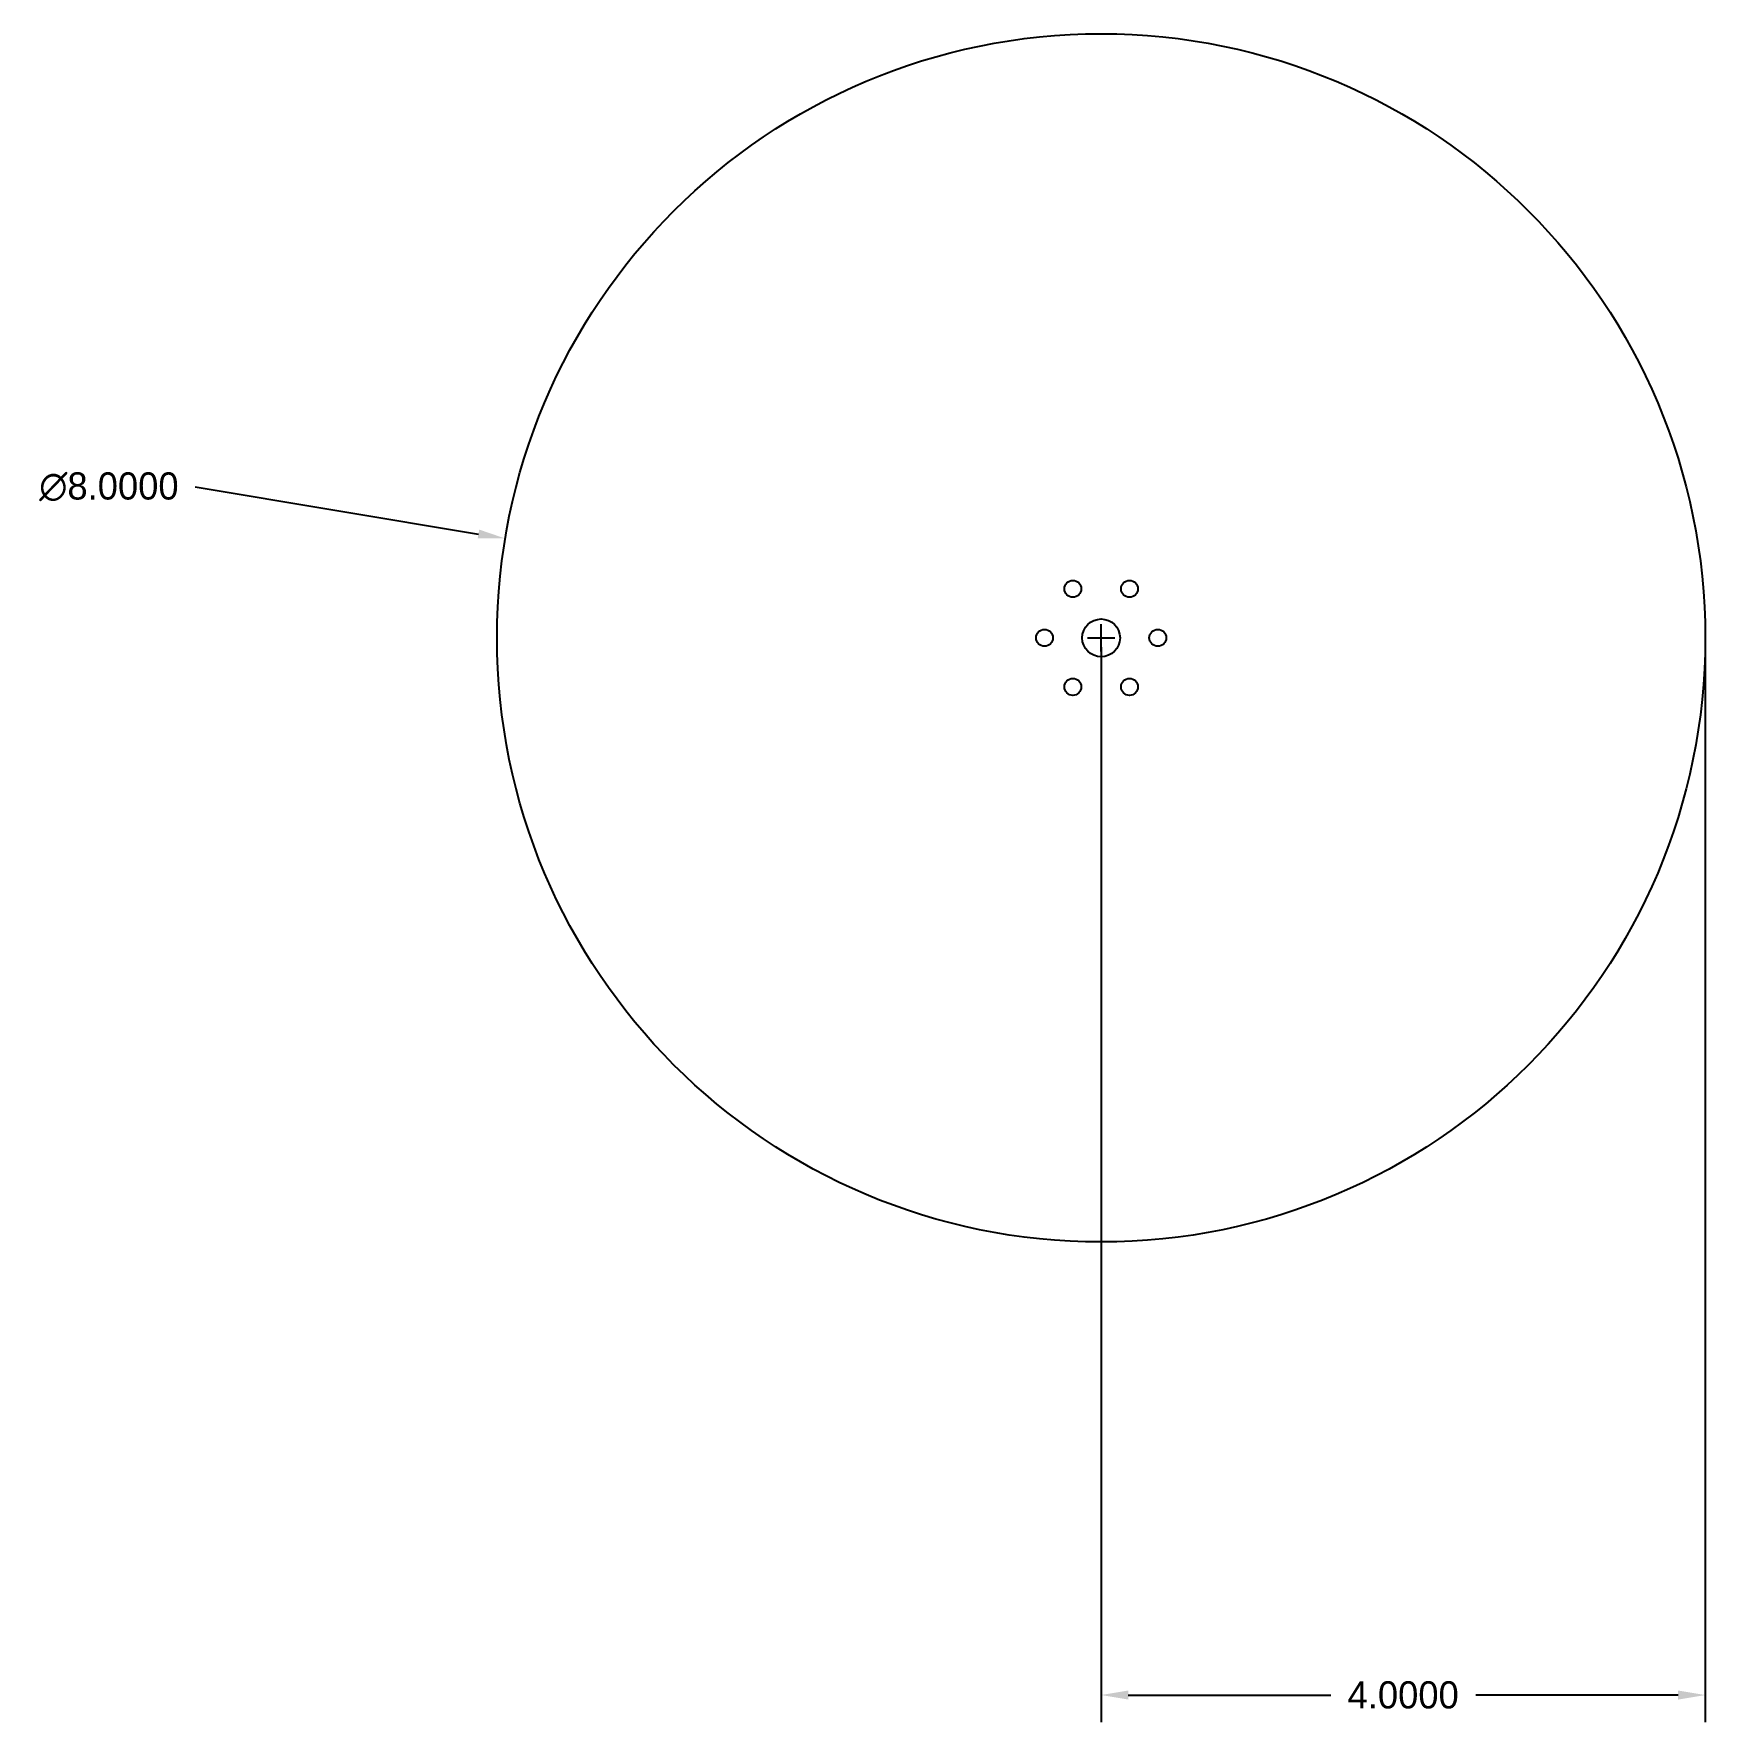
# Model space of a CAD drawing. Header units: inches. Extents: x -7.1 to 4, y -7.2 to 4.
import ezdxf

# ---------------------------------------------------------------- set-up
doc = ezdxf.new("R2010")
doc.units = ezdxf.units.IN
doc.header["$MEASUREMENT"] = 0
doc.dimstyles.get("Standard").update_dxf_attribs({"dimtxt": 0.18, "dimasz": 0.18, "dimexe": 0.18, "dimexo": 0.0625, "dimgap": 0.09, "dimtad": 0, "dimtih": 1, "dimtoh": 1, "dimdec": 4, "dimzin": 0, "dimdsep": 46, "dimtxsty": 'Standard', "dimcen": 0.09, "dimadec": 0, "dimazin": 0, "dimtfac": 1, "dimtdec": 4, "dimtofl": 0, "dimtmove": 0, "dimatfit": 3, "dimfxl": 1, "dimtolj": 1, "dimtzin": 0, "dimarcsym": 0})

# ---------------------------------------------------------------- blocks, each defined once
blk = doc.blocks.new('*D2')
at = {"color": 0, "lineweight": -2, "transparency": 16777216}
for p, q in [((0, -0.0625), (0, -7.18)), ((4, -0.0625), (4, -7.18)), ((0.18, -7), (1.52, -7)), ((3.82, -7), (2.48, -7))]:
    blk.add_line(p, q, dxfattribs=at)
at = {"color": 0, "transparency": 16777216}
for points in [[(0.18, -6.97), (0.18, -7.03), (0, -7)], [(3.82, -6.97), (3.82, -7.03), (4, -7)]]:
    blk.add_solid(points, dxfattribs=at)
at = {"layer": 'Defpoints', "color": 0, "transparency": 16777216}
for p in [(0, 0), (4, 0), (4, -7)]:
    blk.add_point(p, dxfattribs=at)
at = {"color": 0, "transparency": 16777216, "insert": (2, -7), "char_height": 0.18, "attachment_point": 5}
blk.add_mtext('\\A1;4.0000', dxfattribs=at)
blk = doc.blocks.new('*D3')
at = {"color": 0, "lineweight": -2, "transparency": 16777216}
for p, q in [((-6, 1), (-4.123, 0.687)), ((-0.09, 0), (0.09, 0)), ((0, -0.09), (0, 0.09))]:
    blk.add_line(p, q, dxfattribs=at)
at = {"color": 0, "transparency": 16777216}
blk.add_solid([(-4.118, 0.717), (-4.128, 0.658), (-3.946, 0.658)], dxfattribs=at)
at = {"layer": 'Defpoints', "color": 0, "transparency": 16777216}
for p in [(-3.946, 0.658), (3.946, -0.658)]:
    blk.add_point(p, dxfattribs=at)
at = {"color": 0, "transparency": 16777216, "insert": (-6.57, 1), "char_height": 0.18, "attachment_point": 5}
blk.add_mtext('\\A1;∅8.0000', dxfattribs=at)

msp = doc.modelspace()

# ---------------------------------------------------------------- linework, layer by layer
for centre, radius in [((0, 0), 4), ((-0.1875, 0.32476), 0.056), ((0.1875, 0.32476), 0.056), ((0, 0), 0.125), ((-0.375, 0), 0.056), ((0.375, 0), 0.056), ((-0.1875, -0.32476), 0.056), ((0.1875, -0.32476), 0.056)]:
    msp.add_circle(centre, radius)

# ---------------------------------------------------------------- dimensions: what is measured, and where the dimension line sits
dim = msp.add_diameter_dim_2p(p1=(3.94558, -0.6576), p2=(-3.94558, 0.6576), dimstyle='Standard')
dim.commit()
dim.dimension.update_dxf_attribs({"geometry": '*D3', "text_midpoint": (-6, 1), "dimtype": 163})
dim = msp.add_linear_dim(base=(4, -7), p1=(0, 0), p2=(4, 0), dimstyle='Standard')
dim.commit()
dim.dimension.update_dxf_attribs({"geometry": '*D2', "text_midpoint": (2, -7)})

doc.saveas('drawing.dxf')
